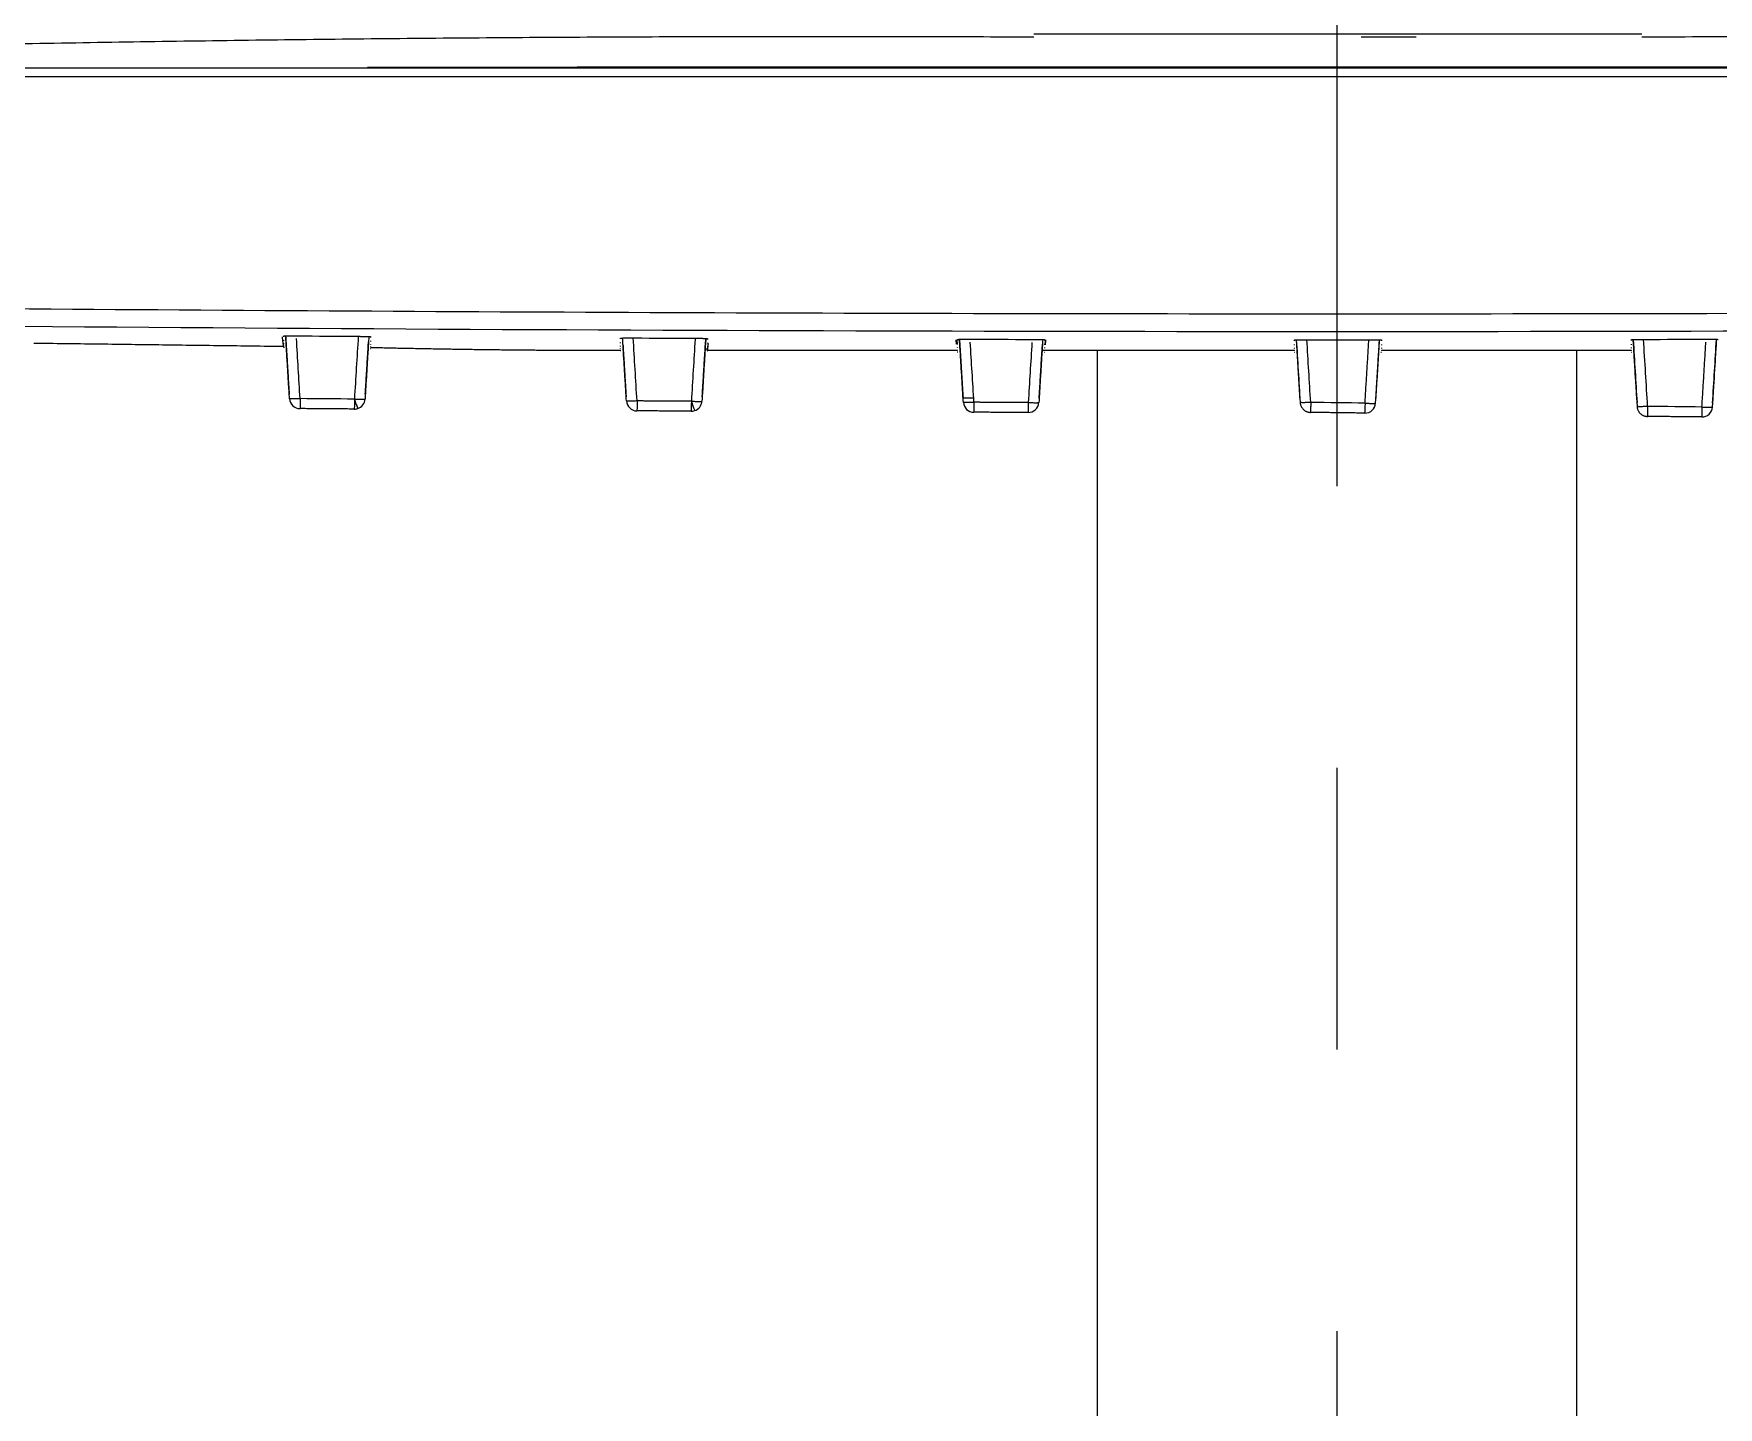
# Model space of a CAD drawing. Extents: x 8896 to 12055, y -91 to 2224.
# Drawn here: x 9808.3 to 9903.3, y 1221.2 to 1298.7 of the extents above; entities that cross this region are included whole.
import ezdxf

# ---------------------------------------------------------------- set-up
doc = ezdxf.new("R2010")
doc.units = 0
doc.header["$LTSCALE"] = 10
doc.header["$MEASUREMENT"] = 0
doc.linetypes.add('CENTER2', pattern=[28.575, 19.05, -3.175, 3.175, -3.175])
doc.layers.add('1', color=7, linetype='CONTINUOUS')
doc.layers.add('Cneter', color=1, linetype='CENTER2', lineweight=13)

msp = doc.modelspace()

# ---------------------------------------------------------------- linework, layer by layer
at = {"layer": '1', "color": 7, "linetype": 'Continuous', "lineweight": 18}
for p, q in [((9883.119, 1298.474), (9885.937, 1298.474)), ((9885.937, 1298.474), (9886.225, 1298.474)), ((9827.259, 1280.934), (9827.264, 1280.934)), ((9846.259, 1280.804), (9846.264, 1280.804)), ((9846.264, 1280.772), (9846.264, 1280.772)), ((9860.364, 1280.71), (9860.364, 1280.71)), ((9865.259, 1280.728), (9865.264, 1280.728)), ((9865.264, 1280.696), (9865.264, 1280.696)), ((9868.262, 1167.57), (9868.262, 1280.805)), ((9895.262, 1280.805), (9895.262, 1213.075)), ((9898.364, 1280.696), (9898.364, 1280.696))]:
    msp.add_line(p, q, dxfattribs=at)
at = {"layer": '1', "color": 7, "linetype": 'Continuous', "lineweight": 13}
msp.add_line((9997.901, 1296.22), (9765.726, 1296.22), dxfattribs=at)
at = {"layer": '1', "color": 7, "linetype": 'Continuous', "lineweight": 18}
for centre, major_axis, ratio, start_param, end_param in [((9823.289, 1278.118), (-0.6, 0), 0.999941, 0.06099, 1.562666), ((9826.351, 1278.095), (-0.6, 0), 0.99994, 1.886245, 3.080338), ((9842.289, 1277.991), (-0.6, 0), 0.999936, 0.061085, 1.565368), ((9845.351, 1277.975), (0.6, 0), 0.999935, 5.027885, 6.221973), ((9861.289, 1277.912), (-0.6, 0), 0.999933, 0.061085, 1.567976), ((9864.351, 1277.904), (0.6, 0), 0.999933, 4.709989, 6.222099), ((9883.341, 1277.866), (-0.6, 0), 0.999953, 1.557778, 3.080237), ((9902.341, 1277.647), (0.6, 0), 0.999946, 4.702, 6.221885)]:
    msp.add_ellipse(centre, major_axis=major_axis, ratio=ratio, start_param=start_param, end_param=end_param, dxfattribs=at)
at = {"layer": '1', "color": 7, "linetype": 'Continuous', "lineweight": 13}
for centre, major_axis, ratio, start_param, end_param in [((9823.289, 1278.118), (0.005, 0.6), 0.000002, 1.631885, 3.152274), ((9826.351, 1278.095), (0.005, 0.6), 0.000002, 1.631883, 3.152351), ((9826.351, 1278.095), (0.186, -0.57), 0.019413, 4.770314, 6.293435), ((9842.289, 1277.991), (0.003, 0.6), 0.000001, 1.631882, 3.152684), ((9845.351, 1277.975), (0.003, 0.6), 0.000001, 1.63188, 3.152735), ((9845.351, 1277.975), (0.186, -0.57), 0.019262, 4.770363, 6.2938), ((9883.341, 1277.866), (-0.008, -0.6), 0.000003, 4.773427, 6.29267), ((9902.341, 1277.647), (-0.006, -0.6), 0.000002, 4.773421, 6.293397)]:
    msp.add_ellipse(centre, major_axis=major_axis, ratio=ratio, start_param=start_param, end_param=end_param, dxfattribs=at)
at = {"layer": '1', "color": 7, "linetype": 'Continuous', "lineweight": 18}
for points, knots in [([(9898.96, 1298.637), (9898.96, 1298.637), (9898.96, 1298.637), (9898.96, 1298.637), (9898.959, 1298.637), (9898.959, 1298.637), (9898.958, 1298.637), (9898.956, 1298.637), (9898.955, 1298.637), (9898.953, 1298.637), (9898.951, 1298.637), (9898.949, 1298.637), (9898.947, 1298.637), (9898.944, 1298.637), (9898.941, 1298.637), (9898.938, 1298.637), (9898.935, 1298.637), (9898.931, 1298.637), (9898.927, 1298.637), (9898.923, 1298.637), (9898.919, 1298.637), (9898.914, 1298.637), (9898.91, 1298.637), (9898.905, 1298.637), (9898.9, 1298.637), (9898.894, 1298.637), (9898.889, 1298.637), (9898.883, 1298.637), (9898.877, 1298.637), (9898.87, 1298.637), (9898.864, 1298.637), (9898.857, 1298.637), (9898.85, 1298.637), (9898.843, 1298.637), (9898.835, 1298.637), (9898.827, 1298.637), (9898.82, 1298.637), (9898.811, 1298.637), (9898.803, 1298.637), (9898.794, 1298.637), (9898.785, 1298.637), (9898.776, 1298.637), (9898.767, 1298.637), (9898.758, 1298.637), (9898.748, 1298.637), (9898.738, 1298.637), (9898.728, 1298.637), (9898.717, 1298.637), (9898.706, 1298.637), (9898.695, 1298.637), (9898.684, 1298.637), (9898.673, 1298.637), (9898.661, 1298.637), (9898.649, 1298.637), (9898.587, 1298.637), (9898.459, 1298.637), (9898.234, 1298.637), (9897.968, 1298.637), (9897.662, 1298.637), (9897.317, 1298.637), (9896.934, 1298.637), (9896.515, 1298.637), (9896.012, 1298.637), (9895.414, 1298.637), (9894.707, 1298.637), (9893.947, 1298.637), (9893.136, 1298.637), (9892.277, 1298.637), (9891.368, 1298.637), (9890.412, 1298.637), (9889.413, 1298.637), (9888.38, 1298.637), (9887.319, 1298.637), (9886.234, 1298.637), (9885.136, 1298.637), (9884.032, 1298.637), (9882.925, 1298.637), (9881.814, 1298.637), (9880.703, 1298.637), (9879.596, 1298.637), (9878.491, 1298.637), (9877.394, 1298.637), (9876.309, 1298.637), (9875.247, 1298.637), (9874.215, 1298.637), (9873.215, 1298.637), (9872.26, 1298.637), (9871.351, 1298.637), (9870.492, 1298.637), (9869.681, 1298.637), (9868.92, 1298.637), (9868.214, 1298.637), (9867.616, 1298.637), (9867.113, 1298.637), (9866.693, 1298.637), (9866.311, 1298.637), (9865.966, 1298.637), (9865.66, 1298.637), (9865.394, 1298.637), (9865.168, 1298.637), (9865.036, 1298.637), (9864.966, 1298.637), (9864.942, 1298.637), (9864.92, 1298.637), (9864.898, 1298.637), (9864.878, 1298.637), (9864.858, 1298.637), (9864.84, 1298.637), (9864.822, 1298.637), (9864.805, 1298.637), (9864.789, 1298.637), (9864.775, 1298.637), (9864.761, 1298.637), (9864.748, 1298.637), (9864.736, 1298.637), (9864.725, 1298.637), (9864.715, 1298.637), (9864.706, 1298.637), (9864.698, 1298.637), (9864.691, 1298.637), (9864.684, 1298.637), (9864.679, 1298.637), (9864.675, 1298.637), (9864.671, 1298.637), (9864.669, 1298.637), (9864.668, 1298.637), (9864.667, 1298.637), (9864.667, 1298.637)], [0, 0, 0, 0, 0.001171, 0.002342, 0.003513, 0.004683, 0.005853, 0.007023, 0.008192, 0.009361, 0.010529, 0.011698, 0.012866, 0.014034, 0.015201, 0.016369, 0.017536, 0.018703, 0.01987, 0.021036, 0.022203, 0.023369, 0.024536, 0.025702, 0.026868, 0.028034, 0.029201, 0.030367, 0.031533, 0.032699, 0.033865, 0.035031, 0.036197, 0.037364, 0.03853, 0.039696, 0.040863, 0.04203, 0.043197, 0.044364, 0.045531, 0.046698, 0.047866, 0.049034, 0.050202, 0.05137, 0.052539, 0.053708, 0.054877, 0.056047, 0.057217, 0.058387, 0.059558, 0.060729, 0.0619, 0.077697, 0.093455, 0.109213, 0.125011, 0.140807, 0.156565, 0.172323, 0.188121, 0.208764, 0.229365, 0.25001, 0.270653, 0.291254, 0.3119, 0.332949, 0.353953, 0.375005, 0.396054, 0.417059, 0.438111, 0.458754, 0.479354, 0.5, 0.520643, 0.541244, 0.561889, 0.582939, 0.603944, 0.624995, 0.646045, 0.667049, 0.6881, 0.708744, 0.729344, 0.74999, 0.770633, 0.791233, 0.811879, 0.827675, 0.843432, 0.859191, 0.874989, 0.890785, 0.906543, 0.922301, 0.9381, 0.940487, 0.942873, 0.945257, 0.94764, 0.950022, 0.952403, 0.954782, 0.957161, 0.95954, 0.961918, 0.964295, 0.966672, 0.969049, 0.971426, 0.973803, 0.976181, 0.978559, 0.980937, 0.983316, 0.985696, 0.988077, 0.990459, 0.992842, 0.995226, 0.997612, 1, 1, 1, 1]), ([(9827.092, 1296.77), (9827.127, 1296.77), (9827.618, 1296.77), (9828.568, 1296.771), (9829.942, 1296.772), (9831.318, 1296.773), (9832.695, 1296.774), (9834.073, 1296.775), (9835.453, 1296.776), (9836.835, 1296.777), (9838.218, 1296.778), (9839.602, 1296.779), (9840.988, 1296.78), (9842.375, 1296.78), (9843.764, 1296.781), (9845.154, 1296.782), (9846.546, 1296.783), (9847.939, 1296.784), (9849.333, 1296.784), (9850.729, 1296.785), (9852.127, 1296.786), (9853.526, 1296.786), (9854.926, 1296.787), (9856.328, 1296.787), (9857.732, 1296.788), (9859.137, 1296.788), (9860.543, 1296.789), (9861.951, 1296.789), (9863.36, 1296.79), (9864.771, 1296.79), (9866.183, 1296.79), (9867.597, 1296.791), (9869.012, 1296.791), (9870.429, 1296.791), (9871.847, 1296.792), (9873.266, 1296.792), (9874.687, 1296.792), (9876.11, 1296.792), (9877.534, 1296.792), (9878.959, 1296.792), (9880.386, 1296.792), (9882.217, 1296.792), (9884.451, 1296.792), (9887.084, 1296.792), (9889.713, 1296.792), (9892.336, 1296.791), (9894.955, 1296.791), (9897.568, 1296.79), (9900.177, 1296.79), (9902.78, 1296.789), (9905.379, 1296.788), (9907.972, 1296.787), (9910.56, 1296.786), (9913.144, 1296.785), (9915.722, 1296.784), (9918.295, 1296.782), (9920.863, 1296.781), (9923.426, 1296.779), (9925.985, 1296.778), (9928.538, 1296.776), (9931.086, 1296.774), (9933.629, 1296.772), (9935.445, 1296.77), (9936.413, 1296.77), (9936.536, 1296.77)], [0, 0, 0, 0, 0.000942, 0.013483, 0.026039, 0.038607, 0.051189, 0.063785, 0.076393, 0.089016, 0.101651, 0.1143, 0.126963, 0.139638, 0.152328, 0.16503, 0.177746, 0.190475, 0.203218, 0.215974, 0.228744, 0.241527, 0.254323, 0.267133, 0.279956, 0.292793, 0.305643, 0.318506, 0.331383, 0.344273, 0.357177, 0.370093, 0.383024, 0.395968, 0.408925, 0.421895, 0.434879, 0.447877, 0.460887, 0.473912, 0.486949, 0.5, 0.524109, 0.548172, 0.572189, 0.59616, 0.620085, 0.643965, 0.667798, 0.691586, 0.715327, 0.739023, 0.762673, 0.786277, 0.809835, 0.833347, 0.856813, 0.880234, 0.903608, 0.926936, 0.950219, 0.973456, 0.996647, 1, 1, 1, 1]), ([(9997.793, 1283.551), (9972.156, 1283.241), (9920.561, 1282.823), (9843.234, 1282.822), (9791.556, 1283.24), (9765.835, 1283.551)], [0, 0, 0, 0, 0.331623, 0.667293, 1, 1, 1, 1]), ([(9822.364, 1281.615), (9822.365, 1281.616), (9822.37, 1281.616), (9822.386, 1281.617), (9822.392, 1281.617), (9822.407, 1281.618), (9822.416, 1281.618), (9822.446, 1281.619), (9822.47, 1281.62), (9822.512, 1281.62), (9822.527, 1281.62), (9822.56, 1281.621), (9822.577, 1281.621), (9822.631, 1281.621), (9822.67, 1281.621), (9822.733, 1281.621), (9822.755, 1281.621), (9822.8, 1281.621), (9822.823, 1281.621), (9822.893, 1281.621), (9822.942, 1281.621), (9823.043, 1281.621), (9823.093, 1281.62), (9823.145, 1281.62)], [0, 0, 0, 0, 0.125, 0.125, 0.1875, 0.1875, 0.25, 0.25, 0.375, 0.375, 0.4375, 0.4375, 0.5, 0.5, 0.625, 0.625, 0.6875, 0.6875, 0.75, 0.75, 0.875, 0.875, 1, 1, 1, 1]), ([(9826.46, 1281.596), (9826.513, 1281.596), (9826.566, 1281.595), (9826.643, 1281.595), (9826.669, 1281.594), (9826.707, 1281.594), (9826.72, 1281.594), (9826.745, 1281.594), (9826.758, 1281.593), (9826.819, 1281.593), (9826.866, 1281.592), (9826.921, 1281.591), (9826.932, 1281.591), (9826.953, 1281.591), (9826.964, 1281.59), (9826.994, 1281.59), (9827.014, 1281.589), (9827.07, 1281.588), (9827.103, 1281.587), (9827.14, 1281.586), (9827.147, 1281.586), (9827.16, 1281.586), (9827.18, 1281.585), (9827.207, 1281.584), (9827.225, 1281.583), (9827.239, 1281.583), (9827.246, 1281.582), (9827.26, 1281.581), (9827.265, 1281.58), (9827.264, 1281.579)], [0, 0, 0, 0, 0.125, 0.125, 0.1875, 0.1875, 0.21875, 0.21875, 0.25, 0.25, 0.375, 0.375, 0.40625, 0.40625, 0.4375, 0.4375, 0.5, 0.5, 0.625, 0.625, 0.65625, 0.65625, 0.6875, 0.75, 0.8125, 0.8125, 0.875, 0.875, 1, 1, 1, 1]), ([(9822.385, 1281.164), (9822.382, 1281.164), (9822.38, 1281.164), (9822.368, 1281.165), (9822.363, 1281.165), (9822.364, 1281.165)], [0, 0, 0, 0, 0.190037, 0.190037, 1, 1, 1, 1]), ([(9822.364, 1280.976), (9822.364, 1280.977), (9822.369, 1280.977), (9822.385, 1280.977), (9822.391, 1280.977), (9822.402, 1280.977), (9822.406, 1280.977), (9822.41, 1280.977)], [0, 0, 0, 0, 0.576081, 0.576081, 0.864122, 0.864122, 1, 1, 1, 1]), ([(9827.244, 1280.903), (9827.246, 1280.903), (9827.247, 1280.903), (9827.259, 1280.903), (9827.264, 1280.903), (9827.264, 1280.903)], [0, 0, 0, 0, 0.121177, 0.121177, 1, 1, 1, 1]), ([(9841.364, 1281.495), (9841.365, 1281.496), (9841.37, 1281.497), (9841.386, 1281.498), (9841.392, 1281.498), (9841.407, 1281.499), (9841.416, 1281.499), (9841.446, 1281.5), (9841.47, 1281.5), (9841.512, 1281.501), (9841.527, 1281.501), (9841.56, 1281.502), (9841.577, 1281.502), (9841.631, 1281.502), (9841.67, 1281.503), (9841.733, 1281.503), (9841.755, 1281.503), (9841.8, 1281.503), (9841.823, 1281.503), (9841.893, 1281.503), (9841.942, 1281.503), (9842.042, 1281.503), (9842.093, 1281.503), (9842.145, 1281.503)], [0, 0, 0, 0, 0.125, 0.125, 0.1875, 0.1875, 0.25, 0.25, 0.375, 0.375, 0.4375, 0.4375, 0.5, 0.5, 0.625, 0.625, 0.6875, 0.6875, 0.75, 0.75, 0.875, 0.875, 1, 1, 1, 1]), ([(9845.46, 1281.487), (9845.513, 1281.487), (9845.566, 1281.486), (9845.643, 1281.486), (9845.669, 1281.486), (9845.707, 1281.485), (9845.72, 1281.485), (9845.745, 1281.485), (9845.758, 1281.485), (9845.819, 1281.484), (9845.865, 1281.484), (9845.921, 1281.483), (9845.931, 1281.483), (9845.953, 1281.482), (9845.963, 1281.482), (9845.994, 1281.482), (9846.014, 1281.481), (9846.07, 1281.48), (9846.103, 1281.479), (9846.14, 1281.478), (9846.147, 1281.478), (9846.16, 1281.478), (9846.18, 1281.477), (9846.207, 1281.476), (9846.224, 1281.475), (9846.239, 1281.475), (9846.246, 1281.474), (9846.26, 1281.473), (9846.265, 1281.472), (9846.264, 1281.472)], [0, 0, 0, 0, 0.125, 0.125, 0.1875, 0.1875, 0.21875, 0.21875, 0.25, 0.25, 0.375, 0.375, 0.40625, 0.40625, 0.4375, 0.4375, 0.5, 0.5, 0.625, 0.625, 0.65625, 0.65625, 0.6875, 0.75, 0.8125, 0.8125, 0.875, 0.875, 1, 1, 1, 1]), ([(9846.133, 1280.893), (9846.139, 1280.893), (9846.146, 1280.893), (9846.159, 1280.892), (9846.178, 1280.892), (9846.206, 1280.892), (9846.223, 1280.891), (9846.234, 1280.891), (9846.238, 1280.891), (9846.244, 1280.891), (9846.247, 1280.89), (9846.259, 1280.89), (9846.264, 1280.89), (9846.264, 1280.889)], [0, 0, 0, 0, 0.077994, 0.077994, 0.161813, 0.32945, 0.497088, 0.497088, 0.580906, 0.580906, 0.664725, 0.664725, 1, 1, 1, 1]), ([(9846.244, 1280.772), (9846.246, 1280.772), (9846.247, 1280.772), (9846.259, 1280.772), (9846.264, 1280.772), (9846.264, 1280.772)], [0, 0, 0, 0, 0.119049, 0.119049, 1, 1, 1, 1]), ([(9860.364, 1281.421), (9860.364, 1281.422), (9860.37, 1281.423), (9860.385, 1281.424), (9860.391, 1281.424), (9860.406, 1281.425), (9860.415, 1281.425), (9860.445, 1281.426), (9860.469, 1281.427), (9860.511, 1281.427), (9860.527, 1281.428), (9860.56, 1281.428), (9860.577, 1281.428), (9860.631, 1281.429), (9860.671, 1281.429), (9860.735, 1281.43), (9860.757, 1281.43), (9860.802, 1281.43), (9860.848, 1281.431), (9860.897, 1281.431), (9860.946, 1281.431), (9860.971, 1281.431), (9861.047, 1281.431), (9861.098, 1281.431), (9861.15, 1281.431)], [0, 0, 0, 0, 0.125, 0.125, 0.1875, 0.1875, 0.25, 0.25, 0.375, 0.375, 0.4375, 0.4375, 0.5, 0.5, 0.625, 0.625, 0.6875, 0.6875, 0.75, 0.8125, 0.8125, 0.875, 0.875, 1, 1, 1, 1]), ([(9864.465, 1281.423), (9864.518, 1281.423), (9864.57, 1281.422), (9864.647, 1281.422), (9864.672, 1281.422), (9864.723, 1281.422), (9864.748, 1281.421), (9864.821, 1281.421), (9864.867, 1281.42), (9864.921, 1281.42), (9864.932, 1281.42), (9864.953, 1281.419), (9864.964, 1281.419), (9864.994, 1281.419), (9865.014, 1281.418), (9865.069, 1281.417), (9865.102, 1281.417), (9865.139, 1281.416), (9865.146, 1281.416), (9865.159, 1281.415), (9865.178, 1281.415), (9865.206, 1281.414), (9865.223, 1281.413), (9865.238, 1281.412), (9865.245, 1281.412), (9865.259, 1281.411), (9865.264, 1281.41), (9865.264, 1281.409)], [0, 0, 0, 0, 0.125, 0.125, 0.1875, 0.1875, 0.25, 0.25, 0.375, 0.375, 0.40625, 0.40625, 0.4375, 0.4375, 0.5, 0.5, 0.625, 0.625, 0.65625, 0.65625, 0.6875, 0.75, 0.8125, 0.8125, 0.875, 0.875, 1, 1, 1, 1]), ([(9865.133, 1280.819), (9865.139, 1280.819), (9865.146, 1280.819), (9865.158, 1280.818), (9865.178, 1280.818), (9865.205, 1280.818), (9865.223, 1280.817), (9865.234, 1280.817), (9865.237, 1280.817), (9865.244, 1280.817), (9865.246, 1280.817), (9865.259, 1280.816), (9865.264, 1280.816), (9865.264, 1280.816)], [0, 0, 0, 0, 0.076676, 0.076676, 0.160615, 0.328492, 0.496369, 0.496369, 0.580307, 0.580307, 0.664246, 0.664246, 1, 1, 1, 1]), ([(9865.244, 1280.696), (9865.246, 1280.696), (9865.247, 1280.696), (9865.259, 1280.696), (9865.264, 1280.696), (9865.264, 1280.696)], [0, 0, 0, 0, 0.116808, 0.116808, 1, 1, 1, 1]), ([(9879.364, 1281.392), (9879.364, 1281.393), (9879.369, 1281.394), (9879.384, 1281.395), (9879.39, 1281.395), (9879.405, 1281.396), (9879.414, 1281.396), (9879.444, 1281.398), (9879.468, 1281.398), (9879.511, 1281.399), (9879.526, 1281.399), (9879.559, 1281.4), (9879.577, 1281.4), (9879.631, 1281.401), (9879.671, 1281.402), (9879.725, 1281.402), (9879.737, 1281.402), (9879.759, 1281.402), (9879.793, 1281.403), (9879.851, 1281.403), (9879.9, 1281.403), (9879.937, 1281.404), (9879.95, 1281.404), (9879.975, 1281.404), (9879.988, 1281.404), (9880.052, 1281.404), (9880.104, 1281.404), (9880.156, 1281.404)], [0, 0, 0, 0, 0.125, 0.125, 0.1875, 0.1875, 0.25, 0.25, 0.375, 0.375, 0.4375, 0.4375, 0.5, 0.5, 0.625, 0.625, 0.65625, 0.65625, 0.6875, 0.75, 0.8125, 0.8125, 0.84375, 0.84375, 0.875, 0.875, 1, 1, 1, 1]), ([(9883.472, 1281.404), (9883.524, 1281.404), (9883.575, 1281.404), (9883.651, 1281.404), (9883.677, 1281.404), (9883.726, 1281.403), (9883.751, 1281.403), (9883.823, 1281.403), (9883.869, 1281.403), (9883.923, 1281.402), (9883.933, 1281.402), (9883.954, 1281.402), (9883.965, 1281.402), (9883.995, 1281.401), (9884.014, 1281.401), (9884.069, 1281.4), (9884.102, 1281.4), (9884.138, 1281.399), (9884.145, 1281.399), (9884.158, 1281.398), (9884.177, 1281.398), (9884.205, 1281.397), (9884.222, 1281.396), (9884.233, 1281.396), (9884.237, 1281.395), (9884.243, 1281.395), (9884.246, 1281.395), (9884.259, 1281.394), (9884.264, 1281.393), (9884.264, 1281.392)], [0, 0, 0, 0, 0.125, 0.125, 0.1875, 0.1875, 0.25, 0.25, 0.375, 0.375, 0.40625, 0.40625, 0.4375, 0.4375, 0.5, 0.5, 0.625, 0.625, 0.65625, 0.65625, 0.6875, 0.75, 0.8125, 0.8125, 0.84375, 0.84375, 0.875, 0.875, 1, 1, 1, 1]), ([(9884.233, 1280.697), (9884.236, 1280.697), (9884.238, 1280.698), (9884.243, 1280.698), (9884.246, 1280.698), (9884.259, 1280.698), (9884.264, 1280.698), (9884.264, 1280.698)], [0, 0, 0, 0, 0.121735, 0.121735, 0.297388, 0.297388, 1, 1, 1, 1]), ([(9898.364, 1281.409), (9898.364, 1281.41), (9898.368, 1281.411), (9898.383, 1281.412), (9898.389, 1281.412), (9898.404, 1281.413), (9898.413, 1281.413), (9898.442, 1281.415), (9898.467, 1281.415), (9898.503, 1281.416), (9898.51, 1281.416), (9898.526, 1281.417), (9898.534, 1281.417), (9898.559, 1281.417), (9898.576, 1281.418), (9898.632, 1281.419), (9898.672, 1281.419), (9898.727, 1281.42), (9898.738, 1281.42), (9898.761, 1281.42), (9898.795, 1281.421), (9898.854, 1281.421), (9898.904, 1281.422), (9898.941, 1281.422), (9898.954, 1281.422), (9898.98, 1281.422), (9898.993, 1281.422), (9899.057, 1281.422), (9899.11, 1281.423), (9899.163, 1281.423)], [0, 0, 0, 0, 0.125, 0.125, 0.1875, 0.1875, 0.25, 0.25, 0.375, 0.375, 0.40625, 0.40625, 0.4375, 0.4375, 0.5, 0.5, 0.625, 0.625, 0.65625, 0.65625, 0.6875, 0.75, 0.8125, 0.8125, 0.84375, 0.84375, 0.875, 0.875, 1, 1, 1, 1]), ([(9898.364, 1280.696), (9898.364, 1280.696), (9898.369, 1280.696), (9898.38, 1280.696), (9898.38, 1280.696), (9898.381, 1280.696)], [0, 0, 0, 0, 0.937657, 0.937657, 1, 1, 1, 1]), ([(9902.478, 1281.431), (9902.53, 1281.431), (9902.581, 1281.431), (9902.656, 1281.431), (9902.681, 1281.431), (9902.73, 1281.431), (9902.754, 1281.431), (9902.826, 1281.43), (9902.871, 1281.43), (9902.935, 1281.43), (9902.955, 1281.429), (9902.995, 1281.429), (9903.014, 1281.429), (9903.069, 1281.428), (9903.101, 1281.428), (9903.144, 1281.427), (9903.157, 1281.427), (9903.182, 1281.426), (9903.204, 1281.425), (9903.221, 1281.425), (9903.232, 1281.424), (9903.236, 1281.424), (9903.242, 1281.424), (9903.245, 1281.424), (9903.258, 1281.423), (9903.263, 1281.422), (9903.264, 1281.421)], [0, 0, 0, 0, 0.125, 0.125, 0.1875, 0.1875, 0.25, 0.25, 0.375, 0.375, 0.4375, 0.4375, 0.5, 0.5, 0.625, 0.625, 0.6875, 0.6875, 0.75, 0.8125, 0.8125, 0.84375, 0.84375, 0.875, 0.875, 1, 1, 1, 1]), ([(9845.351, 1277.938), (9845.293, 1277.939), (9845.181, 1277.94), (9845.017, 1277.943), (9844.863, 1277.944), (9844.717, 1277.946), (9844.512, 1277.947), (9844.211, 1277.947), (9843.903, 1277.946), (9843.66, 1277.945), (9843.516, 1277.945), (9843.384, 1277.944), (9843.262, 1277.944), (9843.151, 1277.945), (9843.004, 1277.945), (9842.81, 1277.947), (9842.557, 1277.95), (9842.381, 1277.953), (9842.289, 1277.954)], [0, 0, 0, 0, 0.056473, 0.109937, 0.160391, 0.207837, 0.252274, 0.361561, 0.503017, 0.553401, 0.600246, 0.643553, 0.683322, 0.719552, 0.752245, 0.827292, 0.909877, 1, 1, 1, 1]), ([(9864.351, 1277.868), (9864.273, 1277.868), (9864.121, 1277.869), (9863.901, 1277.871), (9863.696, 1277.871), (9863.505, 1277.872), (9863.312, 1277.872), (9863.083, 1277.872), (9862.839, 1277.871), (9862.593, 1277.871), (9862.373, 1277.871), (9862.155, 1277.871), (9861.937, 1277.872), (9861.72, 1277.873), (9861.504, 1277.874), (9861.361, 1277.875), (9861.289, 1277.876)], [0, 0, 0, 0, 0.076467, 0.148234, 0.215302, 0.277669, 0.335336, 0.404488, 0.502249, 0.574226, 0.645913, 0.71731, 0.788417, 0.859234, 0.929762, 1, 1, 1, 1])]:
    msp.add_open_spline(points, degree=3, knots=knots, dxfattribs=at)
for points, degree in [([(9864.667, 1298.46), (9812.656, 1298.709), (9760.668, 1296.78)], 2), ([(10002.96, 1296.78), (9950.971, 1298.709), (9898.96, 1298.46)], 2), ([(9765.736, 1296.724), (9881.814, 1296.724), (9997.892, 1296.724)], 2), ([(9997.752, 1282.561), (9920.448, 1281.617), (9843.144, 1281.617), (9765.841, 1282.561)], 3), ([(9822.364, 1280.968), (9822.29, 1281.57)], 1), ([(9822.364, 1281.57), (9822.364, 1281.585), (9822.364, 1281.6), (9822.364, 1281.615)], 3), ([(9822.69, 1278.082), (9822.474, 1281.619)], 1), ([(9822.69, 1278.311), (9822.488, 1281.619)], 1), ([(9823.145, 1281.62), (9824.25, 1281.612), (9825.355, 1281.604), (9826.46, 1281.596)], 3), ([(9827.166, 1281.585), (9826.95, 1278.058)], 1), ([(9827.264, 1281.579), (9827.264, 1281.564), (9827.264, 1281.549), (9827.264, 1281.534)], 3), ([(9808.266, 1281.216), (9822.365, 1281.035)], 1), ([(9822.364, 1281.342), (9822.364, 1281.354), (9822.364, 1281.366), (9822.364, 1281.378)], 3), ([(9822.364, 1281.165), (9822.364, 1281.174), (9822.364, 1281.183), (9822.364, 1281.192)], 3), ([(9822.364, 1281.041), (9822.364, 1281.046), (9822.364, 1281.052), (9822.364, 1281.059)], 3), ([(9822.364, 1280.967), (9822.364, 1280.97), (9822.364, 1280.973), (9822.364, 1280.976)], 3), ([(9822.364, 1280.946), (9822.364, 1280.946), (9822.364, 1280.946), (9822.364, 1280.946)], 3), ([(9822.364, 1280.946), (9822.364, 1280.946), (9822.368, 1280.946), (9822.375, 1280.946)], 3), ([(9822.689, 1278.377), (9822.506, 1281.353)], 1), ([(9827.128, 1281.292), (9826.948, 1278.352)], 1), ([(9827.137, 1281.346), (9826.95, 1278.288)], 1), ([(9827.264, 1281.34), (9827.264, 1281.327), (9827.264, 1281.315), (9827.264, 1281.303)], 3), ([(9827.264, 1281.152), (9827.264, 1281.143), (9827.264, 1281.134), (9827.264, 1281.125)], 3), ([(9827.264, 1281.017), (9827.264, 1281.011), (9827.264, 1281.005), (9827.264, 1280.999)], 3), ([(9827.264, 1280.934), (9827.264, 1280.931), (9827.264, 1280.928), (9827.264, 1280.925)], 3), ([(9827.264, 1280.903), (9827.264, 1280.903), (9827.264, 1280.903), (9827.264, 1280.903)], 3), ([(9827.265, 1280.972), (9834.314, 1280.8), (9841.364, 1280.809)], 2), ([(9841.364, 1281.449), (9841.364, 1281.464), (9841.364, 1281.479), (9841.364, 1281.495)], 3), ([(9841.364, 1281.211), (9841.364, 1281.224), (9841.364, 1281.236), (9841.364, 1281.249)], 3), ([(9841.364, 1281.028), (9841.364, 1281.037), (9841.364, 1281.047), (9841.364, 1281.056)], 3), ([(9841.364, 1280.898), (9841.364, 1280.904), (9841.364, 1280.911), (9841.364, 1280.917)], 3), ([(9841.364, 1280.823), (9841.364, 1280.825), (9841.364, 1280.829), (9841.364, 1280.832)], 3), ([(9841.364, 1280.8), (9841.364, 1280.8), (9841.364, 1280.8), (9841.364, 1280.8)], 3), ([(9841.364, 1280.8), (9841.364, 1280.8), (9841.368, 1280.8), (9841.375, 1280.8)], 3), ([(9841.69, 1277.954), (9841.473, 1281.5)], 1), ([(9841.69, 1278.192), (9841.51, 1281.131)], 1), ([(9841.688, 1278.242), (9841.512, 1281.132)], 1), ([(9842.145, 1281.503), (9843.25, 1281.497), (9844.355, 1281.492), (9845.46, 1281.487)], 3), ([(9846.125, 1281.127), (9845.948, 1278.226)], 1), ([(9846.166, 1281.477), (9845.95, 1277.938)], 1), ([(9846.15, 1281.451), (9845.95, 1278.177)], 1), ([(9846.264, 1281.472), (9846.264, 1281.456), (9846.264, 1281.44), (9846.264, 1281.424)], 3), ([(9846.264, 1281.223), (9846.264, 1281.211), (9846.264, 1281.198), (9846.264, 1281.186)], 3), ([(9846.264, 1280.794), (9846.28, 1280.927), (9846.296, 1281.059), (9846.313, 1281.192)], 3), ([(9846.264, 1280.772), (9846.281, 1280.911), (9846.298, 1281.051), (9846.315, 1281.19)], 3), ([(9846.264, 1280.772), (9846.315, 1281.19)], 1), ([(9846.264, 1281.029), (9846.264, 1281.02), (9846.264, 1281.01), (9846.264, 1281.001)], 3), ([(9846.264, 1280.889), (9846.264, 1280.883), (9846.264, 1280.877), (9846.264, 1280.871)], 3), ([(9846.264, 1280.809), (9860.364, 1280.809)], 1), ([(9846.264, 1280.804), (9846.264, 1280.8), (9846.264, 1280.797), (9846.264, 1280.794)], 3), ([(9860.31, 1281.147), (9860.28, 1281.392)], 1), ([(9860.313, 1281.147), (9860.283, 1281.392)], 1), ([(9860.322, 1281.147), (9860.292, 1281.393)], 1), ([(9860.364, 1281.131), (9860.331, 1281.395)], 1), ([(9860.364, 1281.373), (9860.364, 1281.389), (9860.364, 1281.405), (9860.364, 1281.421)], 3), ([(9860.364, 1281.131), (9860.364, 1281.143), (9860.364, 1281.156), (9860.364, 1281.169)], 3), ([(9860.364, 1280.943), (9860.364, 1280.952), (9860.364, 1280.962), (9860.364, 1280.972)], 3), ([(9860.364, 1280.81), (9860.364, 1280.817), (9860.364, 1280.823), (9860.364, 1280.83)], 3), ([(9860.364, 1280.742), (9860.364, 1280.742), (9860.368, 1280.743), (9860.376, 1280.743)], 3), ([(9860.364, 1280.733), (9860.364, 1280.736), (9860.364, 1280.739), (9860.364, 1280.742)], 3), ([(9860.364, 1280.71), (9860.364, 1280.71), (9860.368, 1280.71), (9860.375, 1280.71)], 3), ([(9860.69, 1277.876), (9860.474, 1281.4)], 1), ([(9860.69, 1278.119), (9860.489, 1281.401)], 1), ([(9860.688, 1278.16), (9860.49, 1281.401)], 1), ([(9861.15, 1281.431), (9862.255, 1281.428), (9863.36, 1281.425), (9864.465, 1281.423)], 3), ([(9865.132, 1281.162), (9864.948, 1278.151)], 1), ([(9865.167, 1281.415), (9864.95, 1277.868)], 1), ([(9865.136, 1281.162), (9864.95, 1278.111)], 1), ([(9865.264, 1281.409), (9865.264, 1281.393), (9865.264, 1281.377), (9865.264, 1281.361)], 3), ([(9865.264, 1281.156), (9865.264, 1281.143), (9865.264, 1281.13), (9865.264, 1281.118)], 3), ([(9865.264, 1280.958), (9865.264, 1280.948), (9865.264, 1280.939), (9865.264, 1280.93)], 3), ([(9865.264, 1280.816), (9865.264, 1280.809), (9865.264, 1280.803), (9865.264, 1280.796)], 3), ([(9865.264, 1280.809), (9879.362, 1280.809)], 1), ([(9865.264, 1280.728), (9865.264, 1280.725), (9865.264, 1280.721), (9865.264, 1280.719)], 3), ([(9865.305, 1281.13), (9865.316, 1281.221), (9865.327, 1281.312), (9865.338, 1281.403)], 3), ([(9865.314, 1281.124), (9865.325, 1281.217), (9865.336, 1281.31), (9865.348, 1281.402)], 3), ([(9865.316, 1281.122), (9865.328, 1281.216), (9865.339, 1281.309), (9865.351, 1281.402)], 3), ([(9865.316, 1281.122), (9865.351, 1281.402)], 1), ([(9879.364, 1281.344), (9879.364, 1281.36), (9879.364, 1281.376), (9879.364, 1281.392)], 3), ([(9879.364, 1281.099), (9879.364, 1281.112), (9879.364, 1281.125), (9879.364, 1281.138)], 3), ([(9879.364, 1280.91), (9879.364, 1280.92), (9879.364, 1280.929), (9879.364, 1280.939)], 3), ([(9879.364, 1280.776), (9879.364, 1280.783), (9879.364, 1280.789), (9879.364, 1280.796)], 3), ([(9879.364, 1280.698), (9879.364, 1280.701), (9879.364, 1280.704), (9879.364, 1280.708)], 3), ([(9879.364, 1280.708), (9879.364, 1280.708), (9879.368, 1280.708), (9879.376, 1280.708)], 3), ([(9879.465, 1281.398), (9879.537, 1280.221), (9879.609, 1279.045), (9879.681, 1277.869)], 3), ([(9879.681, 1278.069), (9879.477, 1281.398)], 1), ([(9879.679, 1278.186), (9879.518, 1280.809)], 1), ([(9880.156, 1281.404), (9881.261, 1281.404), (9882.366, 1281.404), (9883.472, 1281.404)], 3), ([(9884.137, 1281.399), (9883.938, 1278.144)], 1), ([(9884.146, 1281.398), (9883.94, 1278.032)], 1), ([(9883.94, 1277.829), (9884.013, 1279.019), (9884.086, 1280.208), (9884.158, 1281.398)], 3), ([(9884.264, 1281.392), (9884.264, 1281.376), (9884.264, 1281.36), (9884.264, 1281.344)], 3), ([(9884.264, 1281.138), (9884.264, 1281.125), (9884.264, 1281.112), (9884.264, 1281.099)], 3), ([(9884.264, 1280.939), (9884.264, 1280.929), (9884.264, 1280.92), (9884.264, 1280.91)], 3), ([(9884.264, 1280.796), (9884.264, 1280.789), (9884.264, 1280.783), (9884.264, 1280.776)], 3), ([(9884.264, 1280.708), (9884.264, 1280.704), (9884.264, 1280.701), (9884.264, 1280.698)], 3), ([(9884.265, 1280.809), (9898.364, 1280.809)], 1), ([(9898.364, 1281.361), (9898.364, 1281.377), (9898.364, 1281.393), (9898.364, 1281.409)], 3), ([(9898.364, 1281.118), (9898.364, 1281.13), (9898.364, 1281.143), (9898.364, 1281.156)], 3), ([(9898.364, 1280.93), (9898.364, 1280.939), (9898.364, 1280.948), (9898.364, 1280.958)], 3), ([(9898.364, 1280.796), (9898.364, 1280.803), (9898.364, 1280.809), (9898.364, 1280.816)], 3), ([(9898.364, 1280.719), (9898.364, 1280.721), (9898.364, 1280.725), (9898.364, 1280.728)], 3), ([(9898.451, 1281.388), (9898.528, 1280.139), (9898.604, 1278.891), (9898.68, 1277.642)], 3), ([(9898.464, 1281.388), (9898.536, 1280.212), (9898.608, 1279.035), (9898.68, 1277.859)], 3), ([(9898.679, 1277.947), (9898.485, 1281.118)], 1), ([(9899.163, 1281.423), (9900.268, 1281.425), (9901.373, 1281.428), (9902.478, 1281.431)], 3), ([(9903.151, 1281.401), (9902.938, 1277.913)], 1), ([(9902.94, 1277.829), (9903.013, 1279.028), (9903.087, 1280.227), (9903.16, 1281.426)], 3), ([(9902.94, 1277.61), (9903.016, 1278.863), (9903.093, 1280.115), (9903.17, 1281.368)], 3), ([(9826.346, 1277.495), (9823.285, 1277.519)], 1), ([(9826.346, 1277.495), (9826.411, 1277.494), (9826.476, 1277.504), (9826.537, 1277.524)], 3), ([(9845.348, 1277.375), (9842.286, 1277.391)], 1), ([(9845.348, 1277.375), (9845.412, 1277.374), (9845.476, 1277.384), (9845.537, 1277.404)], 3), ([(9864.349, 1277.304), (9861.287, 1277.312)], 1), ([(9883.333, 1277.266), (9880.272, 1277.305)], 1), ([(9902.335, 1277.047), (9899.273, 1277.079)], 1)]:
    msp.add_open_spline(points, degree=degree, dxfattribs=at)
at = {"layer": '1', "color": 7, "linetype": 'Continuous', "lineweight": 13}
for points, degree in [([(9826.567, 1281.595), (9826.495, 1280.416), (9826.423, 1279.237), (9826.351, 1278.058)], 3), ([(9823.289, 1278.082), (9823.22, 1279.209), (9823.151, 1280.337), (9823.082, 1281.464)], 3), ([(9842.289, 1277.954), (9842.217, 1279.137), (9842.144, 1280.32), (9842.072, 1281.503)], 3), ([(9845.564, 1281.432), (9845.493, 1280.267), (9845.422, 1279.103), (9845.351, 1277.938)], 3), ([(9861.289, 1277.876), (9861.22, 1279.008), (9861.15, 1280.14), (9861.081, 1281.271)], 3), ([(9864.558, 1281.251), (9864.489, 1280.123), (9864.42, 1278.995), (9864.351, 1277.868)], 3), ([(9880.279, 1277.869), (9880.207, 1279.047), (9880.135, 1280.225), (9880.063, 1281.404)], 3), ([(9883.341, 1277.829), (9883.559, 1281.404)], 1), ([(9899.279, 1277.642), (9899.202, 1278.902), (9899.125, 1280.162), (9899.048, 1281.422)], 3), ([(9902.341, 1277.61), (9902.564, 1281.263)], 1), ([(9826.351, 1278.058), (9825.33, 1278.066), (9824.31, 1278.074), (9823.289, 1278.082)], 3), ([(9883.341, 1277.829), (9882.32, 1277.842), (9881.3, 1277.855), (9880.279, 1277.869)], 3), ([(9902.341, 1277.61), (9901.32, 1277.621), (9900.299, 1277.631), (9899.279, 1277.642)], 3)]:
    msp.add_open_spline(points, degree=degree, dxfattribs=at)
for points, weights in [([(9823.289, 1278.082), (9822.692, 1278.045), (9822.69, 1278.082)], [1, 0.708411631315, 1]), ([(9826.351, 1278.058), (9826.948, 1278.021), (9826.95, 1278.058)], [1, 0.708025893273, 1]), ([(9842.289, 1277.954), (9841.692, 1277.918), (9841.69, 1277.954)], [1, 0.708346499703, 1]), ([(9845.351, 1277.938), (9845.948, 1277.902), (9845.95, 1277.938)], [1, 0.708074011851, 1]), ([(9864.351, 1277.868), (9864.948, 1277.831), (9864.95, 1277.868)], [1, 0.708121560891, 1]), ([(9880.279, 1277.869), (9879.683, 1277.832), (9879.681, 1277.869)], [1, 0.708551936602, 1]), ([(9883.341, 1277.829), (9883.938, 1277.792), (9883.94, 1277.829)], [1, 0.707939257199, 1]), ([(9899.279, 1277.642), (9898.682, 1277.606), (9898.68, 1277.642)], [1, 0.70848011681, 1]), ([(9902.341, 1277.61), (9902.938, 1277.574), (9902.94, 1277.61)], [1, 0.707980304435, 1])]:
    msp.add_rational_spline(points, weights, degree=2, dxfattribs=at)
for points, knots in [([(9860.725, 1278.15), (9860.714, 1278.151), (9860.706, 1278.152), (9860.692, 1278.155), (9860.688, 1278.158), (9860.688, 1278.16)], [0, 0, 0, 0, 0.435943, 0.435943, 1, 1, 1, 1]), ([(9861.289, 1278.119), (9861.25, 1278.116), (9861.211, 1278.114), (9861.134, 1278.11), (9861.096, 1278.109), (9861.024, 1278.106), (9860.989, 1278.105), (9860.924, 1278.104), (9860.894, 1278.104), (9860.838, 1278.104), (9860.813, 1278.104), (9860.77, 1278.105), (9860.751, 1278.106), (9860.721, 1278.109), (9860.71, 1278.11), (9860.694, 1278.114), (9860.69, 1278.116), (9860.69, 1278.119)], [0, 0, 0, 0, 0.125, 0.125, 0.25, 0.25, 0.375, 0.375, 0.5, 0.5, 0.625, 0.625, 0.75, 0.75, 0.875, 0.875, 1, 1, 1, 1]), ([(9861.289, 1277.876), (9861.25, 1277.873), (9861.211, 1277.871), (9861.134, 1277.867), (9861.096, 1277.866), (9861.024, 1277.863), (9860.989, 1277.862), (9860.924, 1277.861), (9860.894, 1277.861), (9860.838, 1277.861), (9860.813, 1277.861), (9860.77, 1277.862), (9860.751, 1277.863), (9860.721, 1277.866), (9860.71, 1277.867), (9860.694, 1277.871), (9860.69, 1277.873), (9860.69, 1277.876)], [0, 0, 0, 0, 0.125, 0.125, 0.25, 0.25, 0.375, 0.375, 0.5, 0.5, 0.625, 0.625, 0.75, 0.75, 0.875, 0.875, 1, 1, 1, 1]), ([(9861.289, 1277.876), (9861.289, 1277.838), (9861.289, 1277.8), (9861.288, 1277.726), (9861.288, 1277.69), (9861.288, 1277.622), (9861.288, 1277.589), (9861.288, 1277.527), (9861.288, 1277.499), (9861.288, 1277.447), (9861.288, 1277.424), (9861.288, 1277.383), (9861.287, 1277.366), (9861.287, 1277.339), (9861.287, 1277.329), (9861.287, 1277.315), (9861.287, 1277.312), (9861.287, 1277.312)], [0, 0, 0, 0, 0.125, 0.125, 0.25, 0.25, 0.375, 0.375, 0.5, 0.5, 0.625, 0.625, 0.75, 0.75, 0.875, 0.875, 1, 1, 1, 1]), ([(9864.351, 1277.868), (9864.351, 1277.863), (9864.351, 1277.855), (9864.351, 1277.843), (9864.35, 1277.831), (9864.35, 1277.82), (9864.35, 1277.808), (9864.35, 1277.797), (9864.35, 1277.786), (9864.35, 1277.776), (9864.35, 1277.765), (9864.35, 1277.755), (9864.35, 1277.746), (9864.35, 1277.736), (9864.35, 1277.727), (9864.35, 1277.718), (9864.35, 1277.709), (9864.35, 1277.701), (9864.35, 1277.693), (9864.35, 1277.685), (9864.35, 1277.677), (9864.35, 1277.67), (9864.35, 1277.663), (9864.35, 1277.639), (9864.35, 1277.599), (9864.35, 1277.548), (9864.35, 1277.504), (9864.35, 1277.471), (9864.35, 1277.446), (9864.349, 1277.428), (9864.349, 1277.412), (9864.349, 1277.397), (9864.349, 1277.383), (9864.349, 1277.371), (9864.349, 1277.36), (9864.349, 1277.349), (9864.349, 1277.34), (9864.349, 1277.332), (9864.349, 1277.326), (9864.349, 1277.32), (9864.349, 1277.315), (9864.349, 1277.311), (9864.349, 1277.308), (9864.349, 1277.306), (9864.349, 1277.304), (9864.349, 1277.304), (9864.349, 1277.304)], [0, 0, 0, 0, 0.013643, 0.02703, 0.04016, 0.053032, 0.065646, 0.078002, 0.090098, 0.101934, 0.113509, 0.124825, 0.135881, 0.146676, 0.157211, 0.167487, 0.177502, 0.187259, 0.196757, 0.205997, 0.214979, 0.223704, 0.232172, 0.240385, 0.311581, 0.378496, 0.441162, 0.499682, 0.531261, 0.562197, 0.59251, 0.622223, 0.651369, 0.679979, 0.708095, 0.73576, 0.763023, 0.789938, 0.816563, 0.842962, 0.869202, 0.895354, 0.921491, 0.94769, 0.97403, 1, 1, 1, 1])]:
    msp.add_open_spline(points, degree=3, knots=knots, dxfattribs=at)
at = {"layer": '1', "color": 7, "linetype": 'Continuous', "lineweight": 18}
for points, weights in [([(9879.681, 1277.869), (9879.715, 1277.313), (9880.272, 1277.305)], [1, 0.732877514736, 1]), ([(9880.279, 1277.869), (9880.272, 1277.3), (9880.272, 1277.305)], [1, 0.725145119628, 1]), ([(9898.68, 1277.642), (9898.715, 1277.085), (9899.273, 1277.079)], [1, 0.731997146414, 1]), ([(9899.279, 1277.642), (9899.273, 1277.073), (9899.273, 1277.079)], [1, 0.72489274961, 1])]:
    msp.add_rational_spline(points, weights, degree=2, dxfattribs=at)
at = {"layer": 'Cneter', "lineweight": 5, "ltscale": 0.5}
msp.add_line((9881.762, 415.889), (9881.762, 1385.351), dxfattribs=at)

doc.saveas('drawing.dxf')
